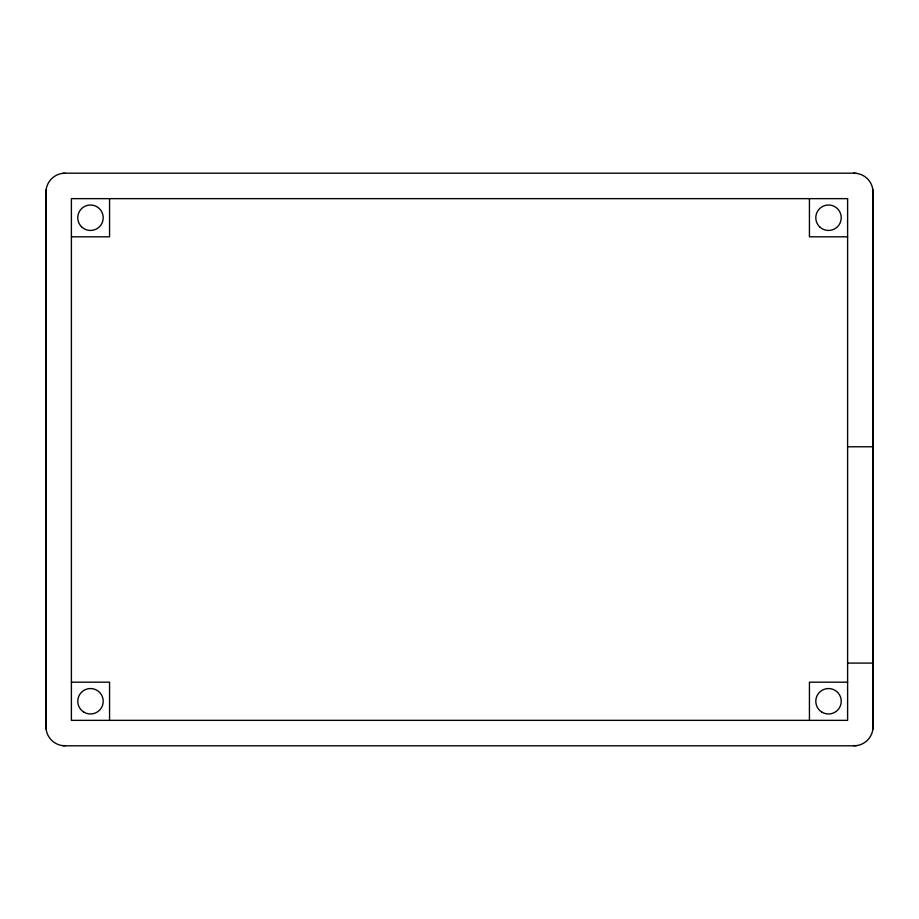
<?xml version="1.0" encoding="UTF-8"?>
<svg xmlns="http://www.w3.org/2000/svg" width="919" height="919" viewBox="0 0 919 919"><rect width="100%" height="100%" fill="white"/><g stroke="black" fill="none" stroke-linecap="round" stroke-linejoin="round"><path stroke-width="1.38" d="M62.549 173.358L65.421 173.358M853.579 173.358L856.451 173.358M71.395 236.815L109.568 236.815L109.568 198.642M847.605 236.815L809.432 236.815L809.432 198.642M847.605 446.772L873.05 446.772M847.605 663.093L873.05 663.093M71.395 682.185L109.568 682.185L109.568 720.358M847.605 682.185L809.432 682.185L809.432 720.358M62.549 745.642L65.421 745.642M853.579 745.642L856.451 745.642M872.889 189.796L872.889 729.204M46.111 189.796L46.111 729.204M853.958 173.197L65.042 173.197A19.092 19.092 0 0 0 45.95 192.278L45.95 726.722A19.092 19.092 0 0 0 65.042 745.803L853.958 745.803A19.092 19.092 0 0 0 873.05 726.722L873.05 192.278A19.092 19.092 0 0 0 853.958 173.197M847.605 198.642L71.395 198.642L71.395 720.358L847.605 720.358L847.605 198.642M819.518 226.729A12.728 12.728 0 0 0 840.805 221.031A12.728 12.728 0 0 0 825.216 205.442A12.728 12.728 0 0 0 819.518 226.729M81.492 226.729A12.728 12.728 0 0 0 102.779 221.031A12.728 12.728 0 0 0 87.19 205.442A12.728 12.728 0 0 0 81.492 226.729M822.149 712.282A12.728 12.728 0 0 0 841.241 701.266A12.728 12.728 0 0 0 822.149 690.249A12.728 12.728 0 0 0 822.149 712.282M84.123 712.282A12.728 12.728 0 0 0 103.215 701.266A12.728 12.728 0 0 0 84.123 690.249A12.728 12.728 0 0 0 84.123 712.282"/></g></svg>
